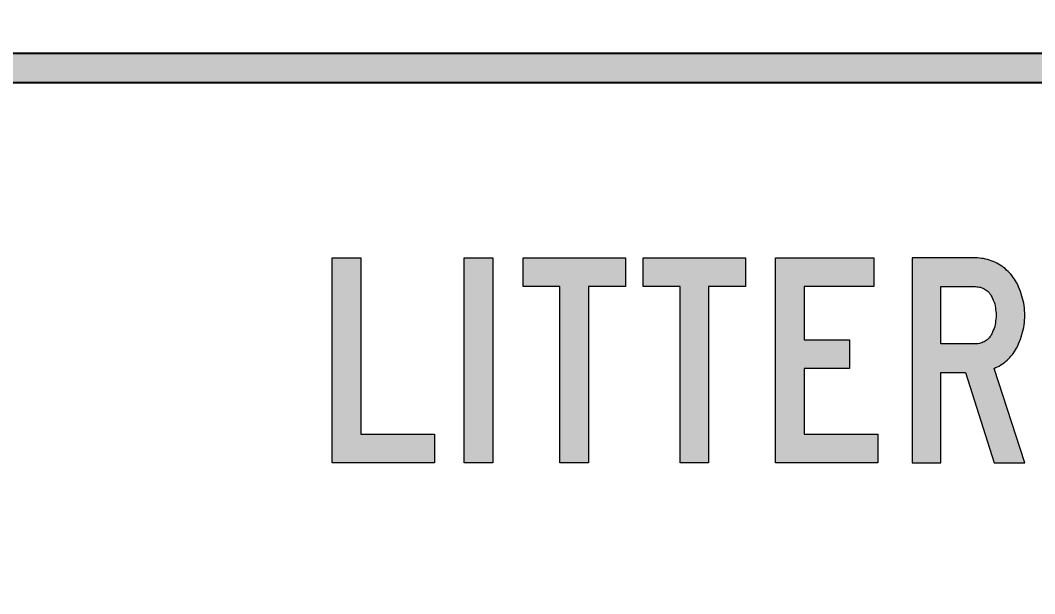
# Model space of a CAD drawing. Extents: x 0 to 420, y 0 to 297.
# Drawn here: x 172.4 to 218.59, y 209.99 to 236.12 of the extents above; entities that cross this region are included whole.
import ezdxf

# ---------------------------------------------------------------- set-up
doc = ezdxf.new("R2010")
doc.units = 0
doc.layers.get('0').update_dxf_attribs({"linetype": 'CONTINUOUS'})
doc.layers.get('DEFPOINTS').update_dxf_attribs({"linetype": 'CONTINUOUS'})
doc.layers.add('L25', color=1, linetype='CONTINUOUS')
doc.layers.add('T25', color=1, linetype='CONTINUOUS')
doc.styles.add('ISO', font='iso3098b.shx')
doc.dimstyles.new('SIGNSDIM', dxfattribs={"dimtxt": 2.5, "dimasz": 0.2, "dimexe": 1.5, "dimexo": 2, "dimgap": 1, "dimtad": 1, "dimdec": 4, "dimlfac": 15, "dimrnd": 1, "dimdsep": 46, "dimtxsty": 'ISO', "dimblk": 'SGNDIM', "dimcen": 2.5, "dimse2": 1, "dimadec": 0, "dimazin": 0, "dimtfac": 1, "dimtdec": 4, "dimtix": 1, "dimtmove": 0, "dimatfit": 3, "dimldrblk": 'SGNDIM', "dimfxl": 1, "dimtolj": 1, "dimtzin": 0, "dimarcsym": 0})

# ---------------------------------------------------------------- blocks, each defined once
blk = doc.blocks.new('SGNDIM')
for p, q in [((0, 4.5), (0, -4.5)), ((0, 0), (-1, 0))]:
    blk.add_line(p, q)
blk = doc.blocks.new('*D88')
at = {"layer": 'DEFPOINTS', "color": 0}
for p in [(242.367, 247.287), (162.367, 234.287), (242.367, 234.287)]:
    blk.add_point(p, dxfattribs=at)
at = {"layer": 'T25', "color": 0, "lineweight": -2}
for p, q in [((162.367, 236.287), (162.367, 248.787)), ((242.367, 236.287), (242.367, 248.787)), ((162.567, 247.287), (242.167, 247.287))]:
    blk.add_line(p, q, dxfattribs=at)
at = {"layer": 'T25', "color": 0, "lineweight": -2, "xscale": 0.2, "yscale": 0.2, "zscale": 0.2, "rotation": 180}
blk.add_blockref('SGNDIM', (162.367, 247.287), dxfattribs=at)
at = {"layer": 'T25', "color": 0, "lineweight": -2, "xscale": 0.2, "yscale": 0.2, "zscale": 0.2}
blk.add_blockref('SGNDIM', (242.367, 247.287), dxfattribs=at)
at = {"layer": 'T25', "color": 0, "insert": (202.367, 249.537), "char_height": 2.5, "attachment_point": 5, "style": 'ISO'}
blk.add_mtext('\\A1;1200', dxfattribs=at)

msp = doc.modelspace()

# ---------------------------------------------------------------- hatches: boundary and pattern name
at = {"layer": 'L25'}
h = msp.add_hatch(color=256, dxfattribs=at)
h.paths.add_polyline_path([(162.3667145, 174.6201049), (162.3667145, 234.6201049), (242.3667145, 234.6201049), (242.3667145, 174.6201049)])
h.paths.add_polyline_path([(163.7000478, 175.9534382), (163.7000478, 233.2867716), (241.0333812, 233.2867716), (241.0333812, 175.9534382)], flags=16)
h = msp.add_hatch(color=256, dxfattribs=at)
h.paths.add_polyline_path([(206.7893948, 215.9592556), (206.7893948, 225.2894717), (211.2691694, 225.2894717), (211.2691694, 223.9868422), (208.0920243, 223.9868422), (208.0920243, 221.5616215), (210.1465781, 221.5616215), (210.1465781, 220.2484015), (208.0920243, 220.2484015), (208.0920243, 217.2618851), (211.4492076, 217.2618851), (211.4492076, 215.9592556)])
h.paths.add_polyline_path([(202.4367061, 215.9592556), (202.4367061, 223.9868422), (200.7528192, 223.9868422), (200.7528192, 225.2894717), (205.412632, 225.2894717), (205.412632, 223.9868422), (203.7393356, 223.9868422), (203.7393356, 215.9592556)])
h.paths.add_polyline_path([(196.961426, 215.9592556), (196.961426, 223.9868422), (195.2881296, 223.9868422), (195.2881296, 225.2894717), (199.9479424, 225.2894717), (199.9479424, 223.9868422), (198.2640555, 223.9868422), (198.2640555, 215.9592556)])
h.paths.add_polyline_path([(192.6087373, 215.9592556), (192.6087373, 225.2894717), (193.9113668, 225.2894717), (193.9113668, 215.9592556)])
h.paths.add_polyline_path([(186.6039331, 215.9592556), (186.6039331, 225.2894717), (187.9065626, 225.2894717), (187.9065626, 217.2618851), (191.2637459, 217.2618851), (191.2637459, 215.9592556)])
h.paths.add_polyline_path([(215.8972107, 221.3709928), (214.3086382, 221.3709928), (214.3086382, 223.9868422), (215.8972107, 223.9868422), (215.9501632, 223.9762517), (216.0031156, 223.9762517), (216.0666585, 223.9656612), (216.1196109, 223.9550708), (216.1725633, 223.9338898), (216.2255157, 223.9127088), (216.2784681, 223.8809374), (216.3314206, 223.8597564), (216.384373, 223.827985), (216.4267349, 223.785623), (216.4690969, 223.7538516), (216.5114588, 223.7114896), (216.5432302, 223.6585372), (216.5855922, 223.6161753), (216.6067731, 223.5632229), (216.6385446, 223.5208609), (216.670316, 223.4361371), (216.7020875, 223.3620037), (216.7338589, 223.2772798), (216.7656304, 223.1925559), (216.7868114, 223.1078321), (216.7974018, 223.0231082), (216.8079923, 222.9383843), (216.8185828, 222.8536605), (216.8291733, 222.7689366), (216.8291733, 222.6736222), (216.8291733, 222.5888984), (216.8185828, 222.5041745), (216.8079923, 222.4194506), (216.7974018, 222.3347268), (216.7868114, 222.2500029), (216.7656304, 222.165279), (216.7338589, 222.0805552), (216.7020875, 221.9958313), (216.670316, 221.9111074), (216.6385446, 221.836974), (216.6067731, 221.7840216), (216.5855922, 221.7416597), (216.5432302, 221.6887073), (216.5114588, 221.6463453), (216.4690969, 221.6039834), (216.4267349, 221.5616215), (216.384373, 221.52985), (216.3314206, 221.4980786), (216.2784681, 221.4663071), (216.2255157, 221.4451261), (216.1725633, 221.4239452), (216.1196109, 221.4027642), (216.0666585, 221.3921737), (216.0031156, 221.3815832), (215.9501632, 221.3709928)], flags=16)
h.paths.add_polyline_path([(217.7611359, 221.1803641), (217.8140883, 221.2862689), (217.8564502, 221.3815832), (217.8988121, 221.4874881), (217.9411741, 221.5933929), (217.9729455, 221.6887073), (218.004717, 221.8052026), (218.0364884, 221.9111074), (218.0682599, 222.0170123), (218.0894408, 222.1229171), (218.1000313, 222.2394124), (218.1212123, 222.3453173), (218.1212123, 222.4512221), (218.1318028, 222.5677174), (218.1318028, 222.6736222), (218.1318028, 222.7901176), (218.1212123, 222.8960224), (218.1212123, 223.0125177), (218.1000313, 223.1184226), (218.0894408, 223.2349179), (218.0682599, 223.3408227), (218.0364884, 223.4467275), (218.004717, 223.5526324), (217.9729455, 223.6585372), (217.9411741, 223.7644421), (217.8988121, 223.8703469), (217.8564502, 223.9762517), (217.8140883, 224.0715661), (217.7611359, 224.1668804), (217.7081834, 224.2516043), (217.6658215, 224.3257377), (217.6128691, 224.3998711), (217.5599167, 224.4740045), (217.4963738, 224.5481378), (217.4434213, 224.6116807), (217.3798784, 224.6752236), (217.3057451, 224.7387665), (217.2422022, 224.8023095), (217.1680688, 224.8552619), (217.0939354, 224.9082143), (217.019802, 224.9611667), (216.9350781, 225.0141191), (216.8609447, 225.0564811), (216.7762209, 225.098843), (216.691497, 225.1306144), (216.6067731, 225.1623859), (216.5220493, 225.1941573), (216.4373254, 225.2153383), (216.342011, 225.2365193), (216.2572872, 225.2577002), (216.1619728, 225.2682907), (216.077249, 225.2788812), (215.9819346, 225.2894717), (215.8972107, 225.2894717), (213.0060087, 225.2894717), (213.0060087, 215.9592556), (214.3086382, 215.9592556), (214.3086382, 220.0683633), (215.4312295, 220.0683633), (216.7338589, 215.9592556), (218.1318028, 215.9592556), (216.7338589, 220.2484015), (216.8079923, 220.2907634), (216.8927162, 220.3225349), (216.9668496, 220.3648968), (217.040983, 220.4178492), (217.1151164, 220.4602112), (217.1892497, 220.5131636), (217.2633831, 220.566116), (217.326926, 220.6296589), (217.3904689, 220.6932018), (217.4540118, 220.7567447), (217.5069642, 220.8202876), (217.5705071, 220.8838305), (217.6234596, 220.9579639), (217.6658215, 221.0320973), (217.7187739, 221.1062307)])

# ---------------------------------------------------------------- linework, layer by layer
for points in [[(162.3667145, 174.6201049), (162.3667145, 234.6201049), (242.3667145, 234.6201049), (242.3667145, 174.6201049)], [(163.7000478, 175.9534382), (163.7000478, 233.2867716), (241.0333812, 233.2867716), (241.0333812, 175.9534382)]]:
    msp.add_lwpolyline(points, close=True, dxfattribs=at)
at = {"layer": 'L25', "lineweight": 0}
for points in [[(186.6039331, 215.9592556), (186.6039331, 225.2894717), (187.9065626, 225.2894717), (187.9065626, 217.2618851), (191.2637459, 217.2618851), (191.2637459, 215.9592556), (186.6039331, 215.9592556)], [(192.6087373, 215.9592556), (192.6087373, 225.2894717), (193.9113668, 225.2894717), (193.9113668, 215.9592556), (192.6087373, 215.9592556)], [(196.961426, 215.9592556), (196.961426, 223.9868422), (195.2881296, 223.9868422), (195.2881296, 225.2894717), (199.9479424, 225.2894717), (199.9479424, 223.9868422), (198.2640555, 223.9868422), (198.2640555, 215.9592556), (196.961426, 215.9592556)], [(202.4367061, 215.9592556), (202.4367061, 223.9868422), (200.7528192, 223.9868422), (200.7528192, 225.2894717), (205.412632, 225.2894717), (205.412632, 223.9868422), (203.7393356, 223.9868422), (203.7393356, 215.9592556), (202.4367061, 215.9592556)], [(206.7893948, 215.9592556), (206.7893948, 225.2894717), (211.2691694, 225.2894717), (211.2691694, 223.9868422), (208.0920243, 223.9868422), (208.0920243, 221.5616215), (210.1465781, 221.5616215), (210.1465781, 220.2484015), (208.0920243, 220.2484015), (208.0920243, 217.2618851), (211.4492076, 217.2618851), (211.4492076, 215.9592556), (206.7893948, 215.9592556)], [(217.7611359, 221.1803641), (217.8140883, 221.2862689), (217.8564502, 221.3815832), (217.8988121, 221.4874881), (217.9411741, 221.5933929), (217.9729455, 221.6887073), (218.004717, 221.8052026), (218.0364884, 221.9111074), (218.0682599, 222.0170123), (218.0894408, 222.1229171), (218.1000313, 222.2394124), (218.1212123, 222.3453173), (218.1212123, 222.4512221), (218.1318028, 222.5677174), (218.1318028, 222.6736222), (218.1318028, 222.7901176), (218.1212123, 222.8960224), (218.1212123, 223.0125177), (218.1000313, 223.1184226), (218.0894408, 223.2349179), (218.0682599, 223.3408227), (218.0364884, 223.4467275), (218.004717, 223.5526324), (217.9729455, 223.6585372), (217.9411741, 223.7644421), (217.8988121, 223.8703469), (217.8564502, 223.9762517), (217.8140883, 224.0715661), (217.7611359, 224.1668804), (217.7081834, 224.2516043), (217.6658215, 224.3257377), (217.6128691, 224.3998711), (217.5599167, 224.4740045), (217.4963738, 224.5481378), (217.4434213, 224.6116807), (217.3798784, 224.6752236), (217.3057451, 224.7387665), (217.2422022, 224.8023095), (217.1680688, 224.8552619), (217.0939354, 224.9082143), (217.019802, 224.9611667), (216.9350781, 225.0141191), (216.8609447, 225.0564811), (216.7762209, 225.098843), (216.691497, 225.1306144), (216.6067731, 225.1623859), (216.5220493, 225.1941573), (216.4373254, 225.2153383), (216.342011, 225.2365193), (216.2572872, 225.2577002), (216.1619728, 225.2682907), (216.077249, 225.2788812), (215.9819346, 225.2894717), (215.8972107, 225.2894717), (213.0060087, 225.2894717), (213.0060087, 215.9592556), (214.3086382, 215.9592556), (214.3086382, 220.0683633), (215.4312295, 220.0683633), (216.7338589, 215.9592556), (218.1318028, 215.9592556), (216.7338589, 220.2484015), (216.8079923, 220.2907634), (216.8927162, 220.3225349), (216.9668496, 220.3648968), (217.040983, 220.4178492), (217.1151164, 220.4602112), (217.1892497, 220.5131636), (217.2633831, 220.566116), (217.326926, 220.6296589), (217.3904689, 220.6932018), (217.4540118, 220.7567447), (217.5069642, 220.8202876), (217.5705071, 220.8838305), (217.6234596, 220.9579639), (217.6658215, 221.0320973), (217.7187739, 221.1062307)], [(215.8972107, 221.3709928), (214.3086382, 221.3709928), (214.3086382, 223.9868422), (215.8972107, 223.9868422), (215.9501632, 223.9762517), (216.0031156, 223.9762517), (216.0666585, 223.9656612), (216.1196109, 223.9550708), (216.1725633, 223.9338898), (216.2255157, 223.9127088), (216.2784681, 223.8809374), (216.3314206, 223.8597564), (216.384373, 223.827985), (216.4267349, 223.785623), (216.4690969, 223.7538516), (216.5114588, 223.7114896), (216.5432302, 223.6585372), (216.5855922, 223.6161753), (216.6067731, 223.5632229), (216.6385446, 223.5208609), (216.670316, 223.4361371), (216.7020875, 223.3620037), (216.7338589, 223.2772798), (216.7656304, 223.1925559), (216.7868114, 223.1078321), (216.7974018, 223.0231082), (216.8079923, 222.9383843), (216.8185828, 222.8536605), (216.8291733, 222.7689366), (216.8291733, 222.6736222), (216.8291733, 222.5888984), (216.8185828, 222.5041745), (216.8079923, 222.4194506), (216.7974018, 222.3347268), (216.7868114, 222.2500029), (216.7656304, 222.165279), (216.7338589, 222.0805552), (216.7020875, 221.9958313), (216.670316, 221.9111074), (216.6385446, 221.836974), (216.6067731, 221.7840216), (216.5855922, 221.7416597), (216.5432302, 221.6887073), (216.5114588, 221.6463453), (216.4690969, 221.6039834), (216.4267349, 221.5616215), (216.384373, 221.52985), (216.3314206, 221.4980786), (216.2784681, 221.4663071), (216.2255157, 221.4451261), (216.1725633, 221.4239452), (216.1196109, 221.4027642), (216.0666585, 221.3921737), (216.0031156, 221.3815832), (215.9501632, 221.3709928)]]:
    msp.add_lwpolyline(points, close=True, dxfattribs=at)

# ---------------------------------------------------------------- dimensions: what is measured, and where the dimension line sits
at = {"layer": 'T25'}
dim = msp.add_linear_dim(base=(242.3667145, 247.2867716), p1=(162.3667145, 234.2867716), p2=(242.3667145, 234.2867716), dimstyle='SIGNSDIM', override={"dimse2": 0}, dxfattribs=at)
dim.commit()
dim.dimension.update_dxf_attribs({"geometry": '*D88', "text_midpoint": (202.3667145, 249.5367716)})

doc.saveas('drawing.dxf')
